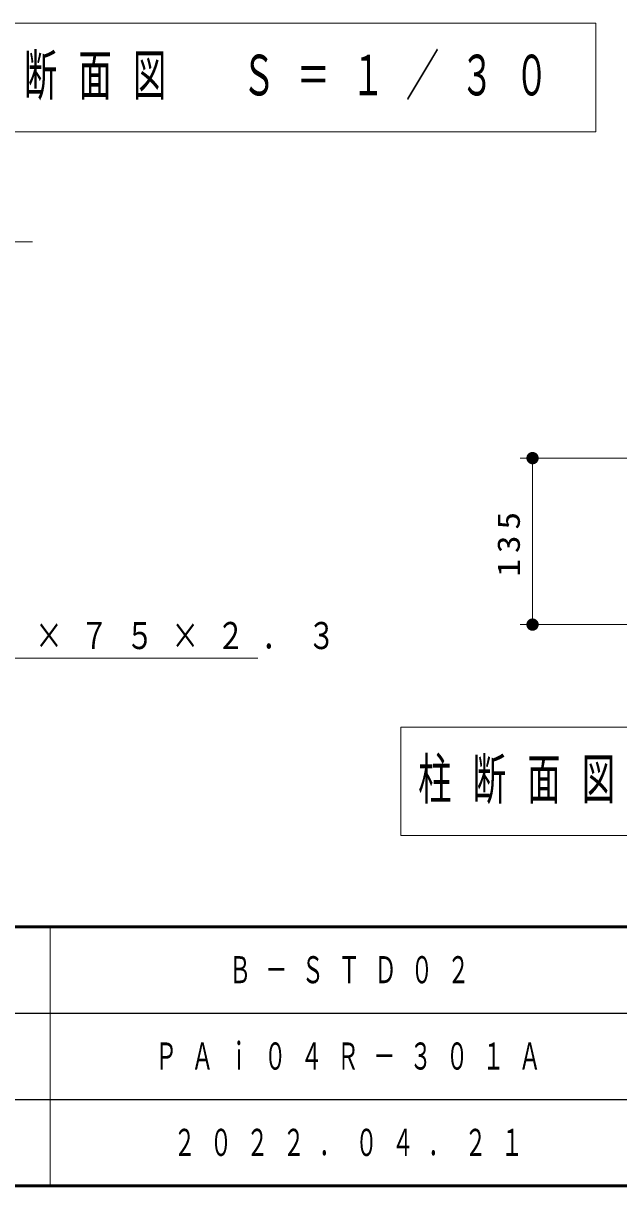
# Model space of a CAD drawing. Units: millimetres on the paper, with parts at other scales. Extents: x -385 to 0, y -10 to 267.
# Drawn here: x -122.2 to -73.9, y 0 to 94.3 of the extents above; entities that cross this region are included whole.
import ezdxf

# ---------------------------------------------------------------- set-up
doc = ezdxf.new("R2010")
doc.units = ezdxf.units.MM
doc.layers.add('LY_1', color=7, linetype='Continuous', lineweight=25)
doc.layers.add('LY_2', color=7, linetype='Continuous', lineweight=13)
doc.styles.add('ＭＳ ゴシック', font='')
doc.styles.get('ＭＳ ゴシック').set_extended_font_data('MS Gothic')

# ---------------------------------------------------------------- blocks, each defined once
blk = doc.blocks.new('filled_dot')
at = {"color": 0, "linetype": 'Continuous', "lineweight": -2, "const_width": 1.25}
blk.add_lwpolyline([(-0.625, 0, 1), (0.625, 0, 1)], format="xyb", close=True, dxfattribs=at)

msp = doc.modelspace()

# ---------------------------------------------------------------- linework, layer by layer
at = {"layer": 'LY_1', "lineweight": 13}
for p, q in [((-75.74, 94.267), (-123.54, 94.267)), ((-75.74, 85.467), (-75.74, 94.267)), ((-123.54, 85.467), (-75.74, 85.467)), ((-71.146, 59.004), (-81.865, 59.004)), ((-80.865, 45.504), (-80.865, 59.004)), ((-71.146, 45.504), (-81.865, 45.504)), ((-91.546, 37.194), (-91.546, 28.394)), ((-39.246, 37.194), (-91.546, 37.194)), ((-91.546, 28.394), (-39.246, 28.394))]:
    msp.add_line(p, q, dxfattribs=at)
for points in [[(-146.694, 69.674), (-139.815, 76.553), (-121.443, 76.553)], [(-148.541, 50.945), (-140.381, 42.786), (-103.159, 42.786)]]:
    msp.add_lwpolyline(points, dxfattribs=at)
at = {"layer": 'LY_2', "lineweight": 50}
for p, q in [((-385, 21), (0, 21)), ((-385, 0), (0, 0))]:
    msp.add_line(p, q, dxfattribs=at)
at = {"layer": 'LY_2'}
msp.add_line((-120, 21), (-120, 0), dxfattribs=at)
at = {"layer": 'LY_2', "color": 211, "lineweight": 25}
for p, q in [((-187.5, 14), (-70, 14)), ((-242.5, 7), (0, 7))]:
    msp.add_line(p, q, dxfattribs=at)

# ---------------------------------------------------------------- block references
at = {"layer": 'LY_1', "lineweight": 13, "xscale": 0.4, "yscale": 0.4}
for p, rotation in [((-80.865, 59.004), 270), ((-80.865, 45.504), 90)]:
    msp.add_blockref('filled_dot', p, dxfattribs=dict(at, rotation=rotation))

# ---------------------------------------------------------------- texts
at = {"layer": 'LY_1', "attachment_point": 4, "style": 'ＭＳ ゴシック'}
for s, insert, char_height in [('\\T1.64;\\W0.6;断面図\u3000Ｓ＝１／３０', (-122.14, 89.867), 3.299), ('\\T1.64;\\W0.75;□－１２５×７５×２．３', (-139.677, 44.586), 2.199), ('\\T1.64;\\W0.6;柱断面図\u3000Ｓ＝１／１０', (-90.146, 32.794), 3.299), ('\\T1.64;\\W0.6;Ｂ－ＳＴＤ０２', (-105.5, 17.5), 2.199), ('\\T1.64;\\W0.6;ＰＡｉ０４Ｒ－３０１Ａ', (-111.5, 10.5), 2.199), ('\\T1.64;\\W0.6;２０２２．０４．２１', (-110, 3.5), 2.199)]:
    msp.add_mtext(s, dxfattribs=dict(at, insert=insert, char_height=char_height))
at = {"layer": 'LY_1', "insert": (-81.865, 52.254), "char_height": 1.833, "attachment_point": 8, "rotation": 90, "style": 'ＭＳ ゴシック'}
msp.add_mtext('\\T1.33;\\W1.15;135', dxfattribs=at)

doc.saveas('drawing.dxf')
